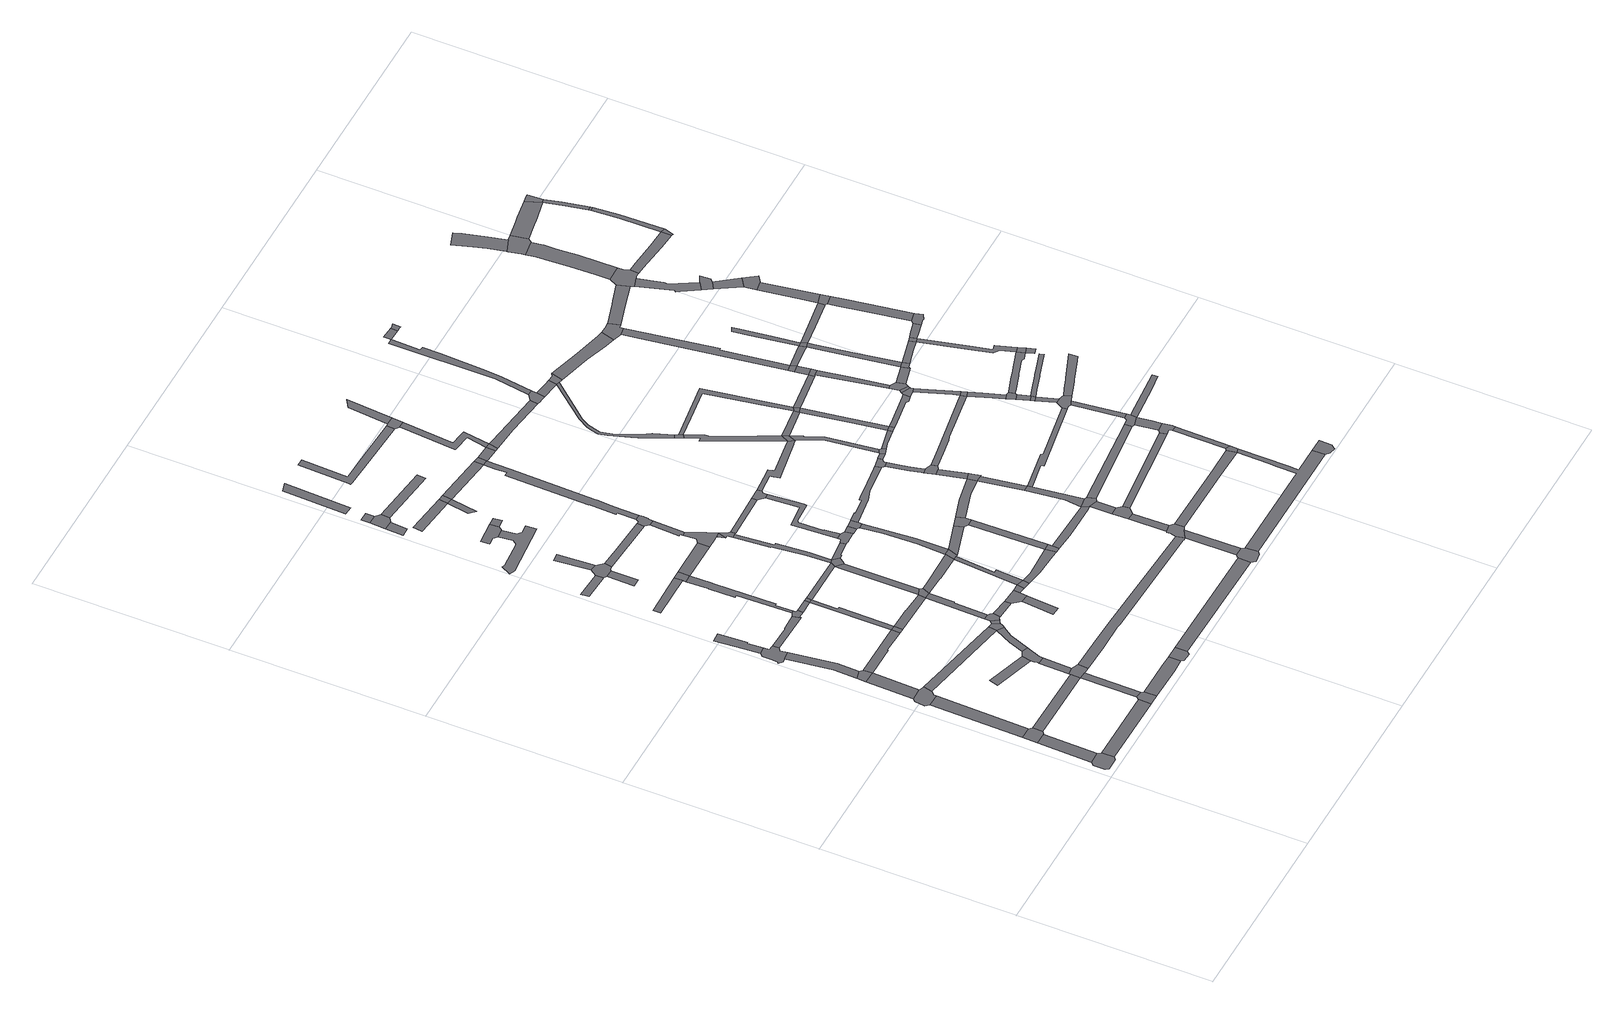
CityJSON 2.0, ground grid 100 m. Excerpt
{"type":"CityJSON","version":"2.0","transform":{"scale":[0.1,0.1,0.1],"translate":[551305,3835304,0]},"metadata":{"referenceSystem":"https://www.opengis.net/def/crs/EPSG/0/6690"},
"CityObjects":{
"road1":{"type":"Road","geometry":[{"type":"MultiSurface","lod":"1","boundaries":[[[0,1,2,3,4,5,6,7]]]}]},
"road2":{"type":"Road","attributes":{"RoadStructureAttribute.sectionType":"1"},"geometry":[{"type":"MultiSurface","lod":"1","boundaries":[[[8,1,0,9]]]}]},
"road3":{"type":"Road","geometry":[{"type":"MultiSurface","lod":"1","boundaries":[[[10,8,9,11,12,13]]]}]},
"road4":{"type":"Road","attributes":{"RoadStructureAttribute.sectionType":"1"},"geometry":[{"type":"MultiSurface","lod":"1","boundaries":[[[14,10,13,15]]]}]},
"road5":{"type":"Road","attributes":{"RoadStructureAttribute.sectionType":"1"},"geometry":[{"type":"MultiSurface","lod":"1","boundaries":[[[7,6,16,17]]]}]},
"road6":{"type":"Road","geometry":[{"type":"MultiSurface","lod":"1","boundaries":[[[18,19,20,21,22,14,15,23,24,25]]]}]},
"road7":{"type":"Road","attributes":{"RoadStructureAttribute.sectionType":"1"},"geometry":[{"type":"MultiSurface","lod":"1","boundaries":[[[26,20,19,27]]]}]},
"road8":{"type":"Road","attributes":{"RoadStructureAttribute.sectionType":"1"},"geometry":[{"type":"MultiSurface","lod":"1","boundaries":[[[12,11,28,29]]]}]},
"road9":{"type":"Road","geometry":[{"type":"MultiSurface","lod":"1","boundaries":[[[30,31,26,27,32]]]}]},
"road10":{"type":"Road","attributes":{"RoadStructureAttribute.sectionType":"1"},"geometry":[{"type":"MultiSurface","lod":"1","boundaries":[[[33,34,35,36,31,30]]]}]},
"road11":{"type":"Road","geometry":[{"type":"MultiSurface","lod":"1","boundaries":[[[37,38,39,17,16,40,41,42,43,44]]]}]},
"road12":{"type":"Road","geometry":[{"type":"MultiSurface","lod":"1","boundaries":[[[45,46,47,48,49,50,51,52,53,54,35,34,55,56,57,58,59]]]}]},
"road13":{"type":"Road","attributes":{"RoadStructureAttribute.sectionType":"1"},"geometry":[{"type":"MultiSurface","lod":"1","boundaries":[[[60,61,62,63,64,65,66,49,48]]]}]},
"road14":{"type":"Road","attributes":{"RoadStructureAttribute.sectionType":"1"},"geometry":[{"type":"MultiSurface","lod":"1","boundaries":[[[67,37,44,68]]]}]},
"road15":{"type":"Road","geometry":[{"type":"MultiSurface","lod":"1","boundaries":[[[69,70,71,72,73]]]}]},
"road16":{"type":"Road","attributes":{"RoadStructureAttribute.sectionType":"1"},"geometry":[{"type":"MultiSurface","lod":"1","boundaries":[[[74,75,76,32,27,77,78,79,80]]]}]},
"road17":{"type":"Road","attributes":{"RoadStructureAttribute.sectionType":"1"},"geometry":[{"type":"MultiSurface","lod":"1","boundaries":[[[25,24,81,82,83]]]}]},
"road18":{"type":"Road","geometry":[{"type":"MultiSurface","lod":"1","boundaries":[[[84,85,29,28,67,68,86,87,88]]]}]},
"road19":{"type":"Road","attributes":{"RoadStructureAttribute.sectionType":"1"},"geometry":[{"type":"MultiSurface","lod":"1","boundaries":[[[89,85,84,90,91]]]}]},
"road20":{"type":"Road","attributes":{"RoadStructureAttribute.sectionType":"1"},"geometry":[{"type":"MultiSurface","lod":"1","boundaries":[[[92,41,40,93,94,95]]]}]},
"road21":{"type":"Road","attributes":{"RoadStructureAttribute.sectionType":"1"},"geometry":[{"type":"MultiSurface","lod":"1","boundaries":[[[96,97,98,59,58,99,100]]]}]},
"road22":{"type":"Road","geometry":[{"type":"MultiSurface","lod":"1","boundaries":[[[101,102,103,73,72,104,105,106,89,91,107,108]]]}]},
"road23":{"type":"Road","geometry":[{"type":"MultiSurface","lod":"1","boundaries":[[[80,79,109,110]]]}]},
"road24":{"type":"Road","attributes":{"RoadStructureAttribute.sectionType":"1"},"geometry":[{"type":"MultiSurface","lod":"1","boundaries":[[[82,111,112,101,108,113,114]]]}]},
"road25":{"type":"Road","geometry":[{"type":"MultiSurface","lod":"1","boundaries":[[[115,116,117,96,100,118,119,120,121,122,123]]]}]},
"road26":{"type":"Road","geometry":[{"type":"MultiSurface","lod":"1","boundaries":[[[95,94,124,125,126,127]]]}]},
"road27":{"type":"Road","attributes":{"RoadStructureAttribute.sectionType":"1"},"geometry":[{"type":"MultiSurface","lod":"1","boundaries":[[[128,129,130,131]]]}]},
"road28":{"type":"Road","attributes":{"RoadStructureAttribute.sectionType":"1"},"geometry":[{"type":"MultiSurface","lod":"1","boundaries":[[[132,133,134,135]]]}]},
"road29":{"type":"Road","attributes":{"RoadStructureAttribute.sectionType":"1"},"geometry":[{"type":"MultiSurface","lod":"1","boundaries":[[[136,137,138,139,80,110]]]}]},
"road30":{"type":"Road","attributes":{"RoadStructureAttribute.sectionType":"1"},"geometry":[{"type":"MultiSurface","lod":"1","boundaries":[[[121,120,139,140]]]}]},
"road31":{"type":"Road","geometry":[{"type":"MultiSurface","lod":"1","boundaries":[[[83,82,114,141,142,143,144]]]}]},
"road32":{"type":"Road","attributes":{"RoadStructureAttribute.sectionType":"1"},"geometry":[{"type":"MultiSurface","lod":"1","boundaries":[[[145,146,147,148,149,150,151,152,153,154,115,123]]]}]},
"road33":{"type":"Road","attributes":{"RoadStructureAttribute.sectionType":"1"},"geometry":[{"type":"MultiSurface","lod":"1","boundaries":[[[155,156,144,143,157,158]]]}]},
"road34":{"type":"Road","attributes":{"RoadStructureAttribute.sectionType":"1"},"geometry":[{"type":"MultiSurface","lod":"1","boundaries":[[[159,160,161,110,109,162,163]]]}]},
"road35":{"type":"Road","geometry":[{"type":"MultiSurface","lod":"1","boundaries":[[[140,139,138,164]]]}]},
"road36":{"type":"Road","geometry":[{"type":"MultiSurface","lod":"1","boundaries":[[[165,166,167,168,169]]]}]},
"road37":{"type":"Road","geometry":[{"type":"MultiSurface","lod":"1","boundaries":[[[170,171,155,158,172,173,174,175,176]]]}]},
"road38":{"type":"Road","geometry":[{"type":"MultiSurface","lod":"1","boundaries":[[[177,178,135,134,179,165,169,180,181,182,183,184]]]}]},
"road39":{"type":"Road","geometry":[{"type":"MultiSurface","lod":"1","boundaries":[[[185,128,131,150,149]]]}]},
"road40":{"type":"Road","attributes":{"RoadStructureAttribute.sectionType":"1"},"geometry":[{"type":"MultiSurface","lod":"1","boundaries":[[[162,170,176,186,187,188]]]}]},
"road41":{"type":"Road","attributes":{"RoadStructureAttribute.sectionType":"1"},"geometry":[{"type":"MultiSurface","lod":"1","boundaries":[[[189,190,191,177,184]]]}]},
"road42":{"type":"Road","attributes":{"RoadStructureAttribute.sectionType":"1"},"geometry":[{"type":"MultiSurface","lod":"1","boundaries":[[[192,193,174,173,194,195,196]]]}]},
"road43":{"type":"Road","attributes":{"RoadStructureAttribute.sectionType":"1"},"geometry":[{"type":"MultiSurface","lod":"1","boundaries":[[[197,198,199,200,201,202,203,204,205,206,207,208]]]}]},
"road44":{"type":"Road","geometry":[{"type":"MultiSurface","lod":"1","boundaries":[[[209,210,163,162,188,211]]]}]},
"road45":{"type":"Road","attributes":{"RoadStructureAttribute.sectionType":"1"},"geometry":[{"type":"MultiSurface","lod":"1","boundaries":[[[164,138,212,213,214]]]}]},
"road46":{"type":"Road","geometry":[{"type":"MultiSurface","lod":"1","boundaries":[[[215,216,217,218]]]}]},
"road47":{"type":"Road","geometry":[{"type":"MultiSurface","lod":"1","boundaries":[[[196,195,215,218,219,220]]]}]},
"road48":{"type":"Road","attributes":{"RoadStructureAttribute.sectionType":"1"},"geometry":[{"type":"MultiSurface","lod":"1","boundaries":[[[221,222,223,224]]]}]},
"road49":{"type":"Road","attributes":{"RoadStructureAttribute.sectionType":"1"},"geometry":[{"type":"MultiSurface","lod":"1","boundaries":[[[225,185,149,226]]]}]},
"road50":{"type":"Road","attributes":{"RoadStructureAttribute.sectionType":"1"},"geometry":[{"type":"MultiSurface","lod":"1","boundaries":[[[213,227,228,229,163,210,230]]]}]},
"road51":{"type":"Road","geometry":[{"type":"MultiSurface","lod":"1","boundaries":[[[231,232,233,234,203,202,235]]]}]},
"road52":{"type":"Road","geometry":[{"type":"MultiSurface","lod":"1","boundaries":[[[236,221,224,237,238,239]]]}]},
"road53":{"type":"Road","attributes":{"RoadStructureAttribute.sectionType":"1"},"geometry":[{"type":"MultiSurface","lod":"1","boundaries":[[[240,236,239,241]]]}]},
"road54":{"type":"Road","attributes":{"RoadStructureAttribute.sectionType":"1"},"geometry":[{"type":"MultiSurface","lod":"1","boundaries":[[[220,219,242,243,244]]]}]},
"road55":{"type":"Road","attributes":{"RoadStructureAttribute.sectionType":"1"},"geometry":[{"type":"MultiSurface","lod":"1","boundaries":[[[245,246,247,248,88,87,249,250,251,252,253,254,255]]]}]},
"road56":{"type":"Road","attributes":{"RoadStructureAttribute.sectionType":"1"},"geometry":[{"type":"MultiSurface","lod":"1","boundaries":[[[256,257,258,183,182,259,260]]]}]},
"road57":{"type":"Road","geometry":[{"type":"MultiSurface","lod":"1","boundaries":[[[244,243,261,262]]]}]},
"road58":{"type":"Road","attributes":{"RoadStructureAttribute.sectionType":"1"},"geometry":[{"type":"MultiSurface","lod":"1","boundaries":[[[127,126,263,264]]]}]},
"road59":{"type":"Road","attributes":{"RoadStructureAttribute.sectionType":"1"},"geometry":[{"type":"MultiSurface","lod":"1","boundaries":[[[265,266,211,188,267,268,269,270,271,272,273]]]}]},
"road60":{"type":"Road","geometry":[{"type":"MultiSurface","lod":"1","boundaries":[[[274,214,213,230,275,276,277]]]}]},
"road61":{"type":"Road","attributes":{"function":"3","RoadStructureAttribute.sectionType":"1"},"geometry":[{"type":"MultiSurface","lod":"1","boundaries":[[[278,279,280,281,282]]]}]},
"road62":{"type":"Road","geometry":[{"type":"MultiSurface","lod":"1","boundaries":[[[283,284,231,235]]]}]},
"road63":{"type":"Road","attributes":{"RoadStructureAttribute.sectionType":"1"},"geometry":[{"type":"MultiSurface","lod":"1","boundaries":[[[285,286,287,288,289]]]}]},
"road64":{"type":"Road","attributes":{"RoadStructureAttribute.sectionType":"1"},"geometry":[{"type":"MultiSurface","lod":"1","boundaries":[[[290,291,292,293,294,295,296,297,214,274]]]}]},
"road65":{"type":"Road","attributes":{"RoadStructureAttribute.sectionType":"1"},"geometry":[{"type":"MultiSurface","lod":"1","boundaries":[[[272,244,262,298,299,300]]]}]},
"road66":{"type":"Road","attributes":{"RoadStructureAttribute.sectionType":"1"},"geometry":[{"type":"MultiSurface","lod":"1","boundaries":[[[301,302,274,277,303,304,305]]]}]},
"road67":{"type":"Road","geometry":[{"type":"MultiSurface","lod":"1","boundaries":[[[306,307,308,309,310,311,312,313,314,315,225,226,316,317,318]]]}]},
"road68":{"type":"Road","attributes":{"RoadStructureAttribute.sectionType":"1"},"geometry":[{"type":"MultiSurface","lod":"1","boundaries":[[[318,317,319,320]]]}]},
"road69":{"type":"Road","geometry":[{"type":"MultiSurface","lod":"1","boundaries":[[[281,321,322,323]]]}]},
"road70":{"type":"Road","attributes":{"RoadStructureAttribute.sectionType":"1"},"geometry":[{"type":"MultiSurface","lod":"1","boundaries":[[[324,325,326,311,310,327]]]}]},
"road71":{"type":"Road","geometry":[{"type":"MultiSurface","lod":"1","boundaries":[[[328,318,320,329,294,293,330,331]]]}]},
"road72":{"type":"Road","attributes":{"RoadStructureAttribute.sectionType":"1"},"geometry":[{"type":"MultiSurface","lod":"1","boundaries":[[[332,333,238,237]]]}]},
"road73":{"type":"Road","attributes":{"RoadStructureAttribute.sectionType":"1"},"geometry":[{"type":"MultiSurface","lod":"1","boundaries":[[[334,335,336,262,261,337,338,339,340,341,342]]]}]},
"road74":{"type":"Road","geometry":[{"type":"MultiSurface","lod":"1","boundaries":[[[282,281,323,343]]]}]},
"road75":{"type":"Road","geometry":[{"type":"MultiSurface","lod":"1","boundaries":[[[344,345,260,259,346,347,324,327,348,349,350,351,352]]]}]},
"road76":{"type":"Road","geometry":[{"type":"MultiSurface","lod":"1","boundaries":[[[353,354,273,272,300,355]]]}]},
"road77":{"type":"Road","geometry":[{"type":"MultiSurface","lod":"1","boundaries":[[[356,357,358,359,301,305,360,361,362,363,364]]]}]},
"road78":{"type":"Road","attributes":{"RoadStructureAttribute.sectionType":"1"},"geometry":[{"type":"MultiSurface","lod":"1","boundaries":[[[365,366,367,368,369,370,354,353]]]}]},
"road79":{"type":"Road","attributes":{"RoadStructureAttribute.sectionType":"1"},"geometry":[{"type":"MultiSurface","lod":"1","boundaries":[[[371,364,363,372,373]]]}]},
"road80":{"type":"Road","attributes":{"RoadStructureAttribute.sectionType":"1"},"geometry":[{"type":"MultiSurface","lod":"1","boundaries":[[[374,375,353,355,376,377]]]}]},
"road81":{"type":"Road","attributes":{"RoadStructureAttribute.sectionType":"1"},"geometry":[{"type":"MultiSurface","lod":"1","boundaries":[[[378,379,331,330,380,381]]]}]},
"road82":{"type":"Road","geometry":[{"type":"MultiSurface","lod":"1","boundaries":[[[382,342,341,383,384]]]}]},
"road83":{"type":"Road","geometry":[{"type":"MultiSurface","lod":"1","boundaries":[[[385,371,373,367,366,386]]]}]},
"road84":{"type":"Road","attributes":{"function":"3","RoadStructureAttribute.sectionType":"1"},"geometry":[{"type":"MultiSurface","lod":"1","boundaries":[[[343,323,387,388,389]]]}]},
"road85":{"type":"Road","attributes":{"RoadStructureAttribute.sectionType":"1"},"geometry":[{"type":"MultiSurface","lod":"1","boundaries":[[[388,390,391,392,393,394,395,396,397,398,344,352,399,400,401,402,403,404]]]}]},
"road86":{"type":"Road","attributes":{"RoadStructureAttribute.sectionType":"1"},"geometry":[{"type":"MultiSurface","lod":"1","boundaries":[[[405,406,407,408,409,410,411,412,413,414,358,357]]]}]},
"road87":{"type":"Road","attributes":{"RoadStructureAttribute.sectionType":"1"},"geometry":[{"type":"MultiSurface","lod":"1","boundaries":[[[415,416,342,382]]]}]},
"road88":{"type":"Road","geometry":[{"type":"MultiSurface","lod":"1","boundaries":[[[417,418,419,420,264,263,421,422,423,424,425,426,427]]]}]},
"road89":{"type":"Road","geometry":[{"type":"MultiSurface","lod":"1","boundaries":[[[428,374,377,416,415,429]]]}]},
"road90":{"type":"Road","geometry":[{"type":"MultiSurface","lod":"1","boundaries":[[[430,431,378,381,412,411,432,433,434,435,436]]]}]},
"road91":{"type":"Road","attributes":{"RoadStructureAttribute.sectionType":"1"},"geometry":[{"type":"MultiSurface","lod":"1","boundaries":[[[437,438,439,440,441,442,443,444,445,446]]]}]},
"road92":{"type":"Road","attributes":{"RoadStructureAttribute.sectionType":"1"},"geometry":[{"type":"MultiSurface","lod":"1","boundaries":[[[447,448,254,449,418,417]]]}]},
"road93":{"type":"Road","attributes":{"RoadStructureAttribute.sectionType":"1"},"geometry":[{"type":"MultiSurface","lod":"1","boundaries":[[[450,451,452,384,383,453,454,455,456,457,458]]]}]},
"road94":{"type":"Road","geometry":[{"type":"MultiSurface","lod":"1","boundaries":[[[389,388,404,459]]]}]},
"road95":{"type":"Road","geometry":[{"type":"MultiSurface","lod":"1","boundaries":[[[460,461,462,463,255,254,448,464,465]]]}]},
"road96":{"type":"Road","attributes":{"function":"3","RoadStructureAttribute.sectionType":"1"},"geometry":[{"type":"MultiSurface","lod":"1","boundaries":[[[459,404,466,467,468]]]}]},
"road97":{"type":"Road","attributes":{"RoadStructureAttribute.sectionType":"1"},"geometry":[{"type":"MultiSurface","lod":"1","boundaries":[[[469,470,471,472,473,474,475,476,477,385,386,478,479,480,481,482]]]}]},
"road98":{"type":"Road","attributes":{"RoadStructureAttribute.sectionType":"1"},"geometry":[{"type":"MultiSurface","lod":"1","boundaries":[[[483,484,461,460]]]}]},
"road99":{"type":"Road","geometry":[{"type":"MultiSurface","lod":"1","boundaries":[[[468,467,485,486]]]}]},
"road100":{"type":"Road","attributes":{"RoadStructureAttribute.sectionType":"1"},"geometry":[{"type":"MultiSurface","lod":"1","boundaries":[[[487,488,428,429,489,490,491,492]]]}]},
"road101":{"type":"Road","geometry":[{"type":"MultiSurface","lod":"1","boundaries":[[[493,494,484,483,495,496]]]}]},
"road102":{"type":"Road","attributes":{"RoadStructureAttribute.sectionType":"1"},"geometry":[{"type":"MultiSurface","lod":"1","boundaries":[[[497,498,499,500,501,468,486,502,503,504,505]]]}]},
"road103":{"type":"Road","attributes":{"RoadStructureAttribute.sectionType":"1"},"geometry":[{"type":"MultiSurface","lod":"1","boundaries":[[[457,494,493,506]]]}]},
"road104":{"type":"Road","geometry":[{"type":"MultiSurface","lod":"1","boundaries":[[[507,458,457,506,508,509]]]}]},
"road105":{"type":"Road","geometry":[{"type":"MultiSurface","lod":"1","boundaries":[[[443,442,510,497,505,511,512]]]}]},
"road106":{"type":"Road","attributes":{"RoadStructureAttribute.sectionType":"1"},"geometry":[{"type":"MultiSurface","lod":"1","boundaries":[[[513,514,515,516,517,430,436,518,519,520,521,522,523,524,525]]]}]},
"road107":{"type":"Road","attributes":{"RoadStructureAttribute.sectionType":"1"},"geometry":[{"type":"MultiSurface","lod":"1","boundaries":[[[526,527,458,507,528,529]]]}]},
"road108":{"type":"Road","geometry":[{"type":"MultiSurface","lod":"1","boundaries":[[[492,526,529,530,531]]]}]},
"road109":{"type":"Road","attributes":{"RoadStructureAttribute.sectionType":"1"},"geometry":[{"type":"MultiSurface","lod":"1","boundaries":[[[532,533,512,511]]]}]},
"road110":{"type":"Road","geometry":[{"type":"MultiSurface","lod":"1","boundaries":[[[534,535,536,487,492,531]]]}]},
"road111":{"type":"Road","attributes":{"RoadStructureAttribute.sectionType":"1"},"geometry":[{"type":"MultiSurface","lod":"1","boundaries":[[[537,538,487,536]]]}]},
"road112":{"type":"Road","attributes":{"function":"3","RoadStructureAttribute.sectionType":"1"},"geometry":[{"type":"MultiSurface","lod":"1","boundaries":[[[539,540,541,486,485,542,543,544]]]}]},
"road113":{"type":"Road","attributes":{"RoadStructureAttribute.sectionType":"1"},"geometry":[{"type":"MultiSurface","lod":"1","boundaries":[[[545,546,547,548,549,550,551,552,553]]]}]},
"road114":{"type":"Road","geometry":[{"type":"MultiSurface","lod":"1","boundaries":[[[553,552,538,537,554,555]]]}]},
"road115":{"type":"Road","geometry":[{"type":"MultiSurface","lod":"1","boundaries":[[[556,557,558,469,482,559,549,548,560,561,562,563,564,565]]]}]},
"road116":{"type":"Road","geometry":[{"type":"MultiSurface","lod":"1","boundaries":[[[566,567,568,569,570]]]}]},
"road117":{"type":"Road","attributes":{"RoadStructureAttribute.sectionType":"1"},"geometry":[{"type":"MultiSurface","lod":"1","boundaries":[[[571,556,565,572]]]}]},
"road118":{"type":"Road","attributes":{"RoadStructureAttribute.sectionType":"1"},"geometry":[{"type":"MultiSurface","lod":"1","boundaries":[[[573,574,575,576,569,568,577,578,525,579]]]}]},
"road119":{"type":"Road","attributes":{"RoadStructureAttribute.sectionType":"1"},"geometry":[{"type":"MultiSurface","lod":"1","boundaries":[[[580,465,464,581,582,583]]]}]},
"road120":{"type":"Road","geometry":[{"type":"MultiSurface","lod":"1","boundaries":[[[584,585,586,587,588,589,571,572,590,591]]]}]},
"road121":{"type":"Road","attributes":{"RoadStructureAttribute.sectionType":"1"},"geometry":[{"type":"MultiSurface","lod":"1","boundaries":[[[592,593,594,595,582,596,597,598,427,426,599,600]]]}]},
"road122":{"type":"Road","attributes":{"RoadStructureAttribute.sectionType":"1"},"geometry":[{"type":"MultiSurface","lod":"1","boundaries":[[[601,602,603,604,605,524,606,607,587,586]]]}]},
"road123":{"type":"Road","geometry":[{"type":"MultiSurface","lod":"1","boundaries":[[[579,525,524,605]]]}]},
"road124":{"type":"Road","attributes":{"RoadStructureAttribute.sectionType":"1"},"geometry":[{"type":"MultiSurface","lod":"1","boundaries":[[[608,609,610,611,612,613,614,615,567,566,616,617,618,619,620,621,622,623]]]}]},
"road125":{"type":"Road","attributes":{"RoadStructureAttribute.sectionType":"1"},"geometry":[{"type":"MultiSurface","lod":"1","boundaries":[[[624,496,495,625]]]}]},
"road126":{"type":"Road","attributes":{"RoadStructureAttribute.sectionType":"1"},"geometry":[{"type":"MultiSurface","lod":"1","boundaries":[[[626,591,590,627,628]]]}]},
"road127":{"type":"Road","attributes":{"RoadStructureAttribute.sectionType":"1"},"geometry":[{"type":"MultiSurface","lod":"1","boundaries":[[[629,509,508,630]]]}]},
"road128":{"type":"Road","attributes":{"RoadStructureAttribute.sectionType":"1"},"geometry":[{"type":"MultiSurface","lod":"1","boundaries":[[[631,632,633,634,570,569,635,636,637,638,639,640]]]}]},
"road129":{"type":"Road","geometry":[{"type":"MultiSurface","lod":"1","boundaries":[[[641,544,543,642,643,644,645,646]]]}]},
"road130":{"type":"Road","attributes":{"RoadStructureAttribute.sectionType":"1"},"geometry":[{"type":"MultiSurface","lod":"1","boundaries":[[[639,579,605,647]]]}]},
"road131":{"type":"Road","attributes":{"RoadStructureAttribute.sectionType":"1"},"geometry":[{"type":"MultiSurface","lod":"1","boundaries":[[[648,649,650,529,528,651,652,653]]]}]},
"road132":{"type":"Road","geometry":[{"type":"MultiSurface","lod":"1","boundaries":[[[654,626,628,655]]]}]},
"road133":{"type":"Road","attributes":{"RoadStructureAttribute.sectionType":"1"},"geometry":[{"type":"MultiSurface","lod":"1","boundaries":[[[656,657,645,644,658,659,608,660]]]}]},
"road134":{"type":"Road","attributes":{"RoadStructureAttribute.sectionType":"1"},"geometry":[{"type":"MultiSurface","lod":"1","boundaries":[[[661,662,647,663,626,654]]]}]},
"road135":{"type":"Road","attributes":{"RoadStructureAttribute.sectionType":"1"},"geometry":[{"type":"MultiSurface","lod":"1","boundaries":[[[664,665,555,554,666,667,668,669]]]}]},
"road136":{"type":"Road","geometry":[{"type":"MultiSurface","lod":"1","boundaries":[[[640,639,647,662]]]}]},
"road137":{"type":"Road","geometry":[{"type":"MultiSurface","lod":"1","boundaries":[[[670,671,660,608,623,672]]]}]},
"road138":{"type":"Road","attributes":{"RoadStructureAttribute.sectionType":"1"},"geometry":[{"type":"MultiSurface","lod":"1","boundaries":[[[673,674,675,641,646,676,677,678,679,680,681,682]]]}]},
"road139":{"type":"Road","geometry":[{"type":"MultiSurface","lod":"1","boundaries":[[[683,583,582,595,684]]]}]},
"road140":{"type":"Road","attributes":{"RoadStructureAttribute.sectionType":"1"},"geometry":[{"type":"MultiSurface","lod":"1","boundaries":[[[685,686,687,654,655,688,689,690,691]]]}]},
"road141":{"type":"Road","attributes":{"RoadStructureAttribute.sectionType":"1"},"geometry":[{"type":"MultiSurface","lod":"1","boundaries":[[[692,683,684,693]]]}]},
"road142":{"type":"Road","attributes":{"RoadStructureAttribute.sectionType":"1"},"geometry":[{"type":"MultiSurface","lod":"1","boundaries":[[[694,695,640,662,696,697]]]}]},
"road143":{"type":"Road","geometry":[{"type":"MultiSurface","lod":"1","boundaries":[[[600,599,698,699,700,701,702]]]}]},
"road144":{"type":"Road","geometry":[{"type":"MultiSurface","lod":"1","boundaries":[[[703,704,705,706,624,625,707,692,693]]]}]},
"road145":{"type":"Road","attributes":{"RoadStructureAttribute.sectionType":"1"},"geometry":[{"type":"MultiSurface","lod":"1","boundaries":[[[708,709,710,711,705,704]]]}]},
"road146":{"type":"Road","geometry":[{"type":"MultiSurface","lod":"1","boundaries":[[[712,713,714,629,630,710,709,715]]]}]},
"road147":{"type":"Road","attributes":{"RoadStructureAttribute.sectionType":"1"},"geometry":[{"type":"MultiSurface","lod":"1","boundaries":[[[716,717,670,672,718,719,720,721]]]}]},
"road148":{"type":"Road","geometry":[{"type":"MultiSurface","lod":"1","boundaries":[[[722,685,691,723,724,725]]]}]},
"road149":{"type":"Road","attributes":{"RoadStructureAttribute.sectionType":"1"},"geometry":[{"type":"MultiSurface","lod":"1","boundaries":[[[726,682,727,728]]]}]},
"road150":{"type":"Road","attributes":{"RoadStructureAttribute.sectionType":"1"},"geometry":[{"type":"MultiSurface","lod":"1","boundaries":[[[729,722,725,730]]]}]},
"road151":{"type":"Road","attributes":{"RoadStructureAttribute.sectionType":"1"},"geometry":[{"type":"MultiSurface","lod":"1","boundaries":[[[731,724,723,732,664,733]]]}]},
"road152":{"type":"Road","attributes":{"RoadStructureAttribute.sectionType":"1"},"geometry":[{"type":"MultiSurface","lod":"1","boundaries":[[[734,735,713,712]]]}]},
"road153":{"type":"Road","geometry":[{"type":"MultiSurface","lod":"1","boundaries":[[[736,737,738,729,730,739,740,741]]]}]},
"road154":{"type":"Road","geometry":[{"type":"MultiSurface","lod":"1","boundaries":[[[733,664,669,742]]]}]},
"road155":{"type":"Road","attributes":{"RoadStructureAttribute.sectionType":"1"},"geometry":[{"type":"MultiSurface","lod":"1","boundaries":[[[743,742,669,744,745,746,747]]]}]},
"road156":{"type":"Road","attributes":{"RoadStructureAttribute.sectionType":"1"},"geometry":[{"type":"MultiSurface","lod":"1","boundaries":[[[748,749,750,751,737,736]]]}]},
"road157":{"type":"Road","geometry":[{"type":"MultiSurface","lod":"1","boundaries":[[[747,746,752,753,754,755]]]}]},
"road158":{"type":"Road","attributes":{"RoadStructureAttribute.sectionType":"1"},"geometry":[{"type":"MultiSurface","lod":"1","boundaries":[[[753,752,756,757]]]}]},
"road159":{"type":"Road","geometry":[{"type":"MultiSurface","lod":"1","boundaries":[[[757,756,758,759]]]}]},
"road160":{"type":"Road","geometry":[{"type":"MultiSurface","lod":"1","boundaries":[[[760,761,728,727,762,763]]]}]},
"road161":{"type":"Road","attributes":{"RoadStructureAttribute.sectionType":"1"},"geometry":[{"type":"MultiSurface","lod":"1","boundaries":[[[759,758,764,765]]]}]},
"road162":{"type":"Road","geometry":[{"type":"MultiSurface","lod":"1","boundaries":[[[765,764,648,653,766,735,734,767,768]]]}]},
"road163":{"type":"Road","geometry":[{"type":"MultiSurface","lod":"1","boundaries":[[[769,694,697,750,749]]]}]},
"road164":{"type":"Road","attributes":{"RoadStructureAttribute.sectionType":"1"},"geometry":[{"type":"MultiSurface","lod":"1","boundaries":[[[770,771,772,694,769]]]}]},
"road165":{"type":"Road","geometry":[{"type":"MultiSurface","lod":"1","boundaries":[[[773,774,772,771]]]}]},
"road166":{"type":"Road","attributes":{"RoadStructureAttribute.sectionType":"1"},"geometry":[{"type":"MultiSurface","lod":"1","boundaries":[[[775,776,741,740,777]]]}]},
"road167":{"type":"Road","attributes":{"RoadStructureAttribute.sectionType":"1"},"geometry":[{"type":"MultiSurface","lod":"1","boundaries":[[[778,779,780,781,782,783,784,774,773]]]}]},
"road168":{"type":"Road","attributes":{"RoadStructureAttribute.sectionType":"1"},"geometry":[{"type":"MultiSurface","lod":"1","boundaries":[[[785,786,787,715,709,788,789,790]]]}]},
"road169":{"type":"Road","attributes":{"RoadStructureAttribute.sectionType":"1"},"geometry":[{"type":"MultiSurface","lod":"1","boundaries":[[[791,792,793,773,771,794,795,796]]]}]},
"road170":{"type":"Road","geometry":[{"type":"MultiSurface","lod":"1","boundaries":[[[797,775,777,798,799]]]}]},
"road171":{"type":"Road","geometry":[{"type":"MultiSurface","lod":"1","boundaries":[[[800,801,721,720,783,782,802,803]]]}]},
"road172":{"type":"Road","attributes":{"RoadStructureAttribute.sectionType":"1"},"geometry":[{"type":"MultiSurface","lod":"1","boundaries":[[[804,805,806,807,808,757,759,809,810,811,812,813]]]}]},
"road173":{"type":"Road","attributes":{"RoadStructureAttribute.sectionType":"1"},"geometry":[{"type":"MultiSurface","lod":"1","boundaries":[[[814,815,816,796,817,818,775,797]]]}]},
"road174":{"type":"Road","attributes":{"RoadStructureAttribute.sectionType":"1"},"geometry":[{"type":"MultiSurface","lod":"1","boundaries":[[[819,820,821,822,823,755,754,824,825,826,827,828,829,830,831,832]]]}]},
"road175":{"type":"Road","attributes":{"RoadStructureAttribute.sectionType":"1"},"geometry":[{"type":"MultiSurface","lod":"1","boundaries":[[[833,834,835,836,768,767,837,838,839,840,841]]]}]},
"road176":{"type":"Road","geometry":[{"type":"MultiSurface","lod":"1","boundaries":[[[842,791,796,816]]]}]},
"road177":{"type":"Road","attributes":{"RoadStructureAttribute.sectionType":"1"},"geometry":[{"type":"MultiSurface","lod":"1","boundaries":[[[843,844,845,846,847,848,791,842]]]}]},
"road178":{"type":"Road","attributes":{"RoadStructureAttribute.sectionType":"1"},"geometry":[{"type":"MultiSurface","lod":"1","boundaries":[[[849,850,797,799,851,852,853,854]]]}]},
"road179":{"type":"Road","geometry":[{"type":"MultiSurface","lod":"1","boundaries":[[[855,849,854,856]]]}]},
"road180":{"type":"Road","attributes":{"RoadStructureAttribute.sectionType":"1"},"geometry":[{"type":"MultiSurface","lod":"1","boundaries":[[[857,858,859,860,856,854,861,862,863,864,819,865]]]}]},
"road181":{"type":"Road","geometry":[{"type":"MultiSurface","lod":"1","boundaries":[[[865,819,832,866]]]}]},
"road182":{"type":"Road","attributes":{"RoadStructureAttribute.sectionType":"1"},"geometry":[{"type":"MultiSurface","lod":"1","boundaries":[[[866,832,867,868]]]}]},
"road183":{"type":"Road","attributes":{"RoadStructureAttribute.sectionType":"1"},"geometry":[{"type":"MultiSurface","lod":"1","boundaries":[[[869,870,871,872,800,803,873,874]]]}]},
"road184":{"type":"Road","attributes":{"RoadStructureAttribute.sectionType":"1"},"geometry":[{"type":"MultiSurface","lod":"1","boundaries":[[[875,876,842,816,877,878,879]]]}]},
"road185":{"type":"Road","attributes":{"RoadStructureAttribute.sectionType":"1"},"geometry":[{"type":"MultiSurface","lod":"1","boundaries":[[[880,881,855,856,882,883]]]}]},
"road186":{"type":"Road","geometry":[{"type":"MultiSurface","lod":"1","boundaries":[[[884,885,880,883,886,887,888]]]}]},
"road187":{"type":"Road","attributes":{"RoadStructureAttribute.sectionType":"1"},"geometry":[{"type":"MultiSurface","lod":"1","boundaries":[[[889,890,891,892,893,894,885,884]]]}]},
"road188":{"type":"Road","attributes":{"RoadStructureAttribute.sectionType":"1"},"geometry":[{"type":"MultiSurface","lod":"1","boundaries":[[[895,896,897,898,899,900,901,902,903,904]]]}]},
"road189":{"type":"Road","geometry":[{"type":"MultiSurface","lod":"1","boundaries":[[[905,906,907,908,909,869,874,899,898,910,911,912]]]}]},
"road190":{"type":"Road","geometry":[{"type":"MultiSurface","lod":"1","boundaries":[[[913,875,879,914,892,891]]]}]},
"road191":{"type":"Road","geometry":[{"type":"MultiSurface","lod":"1","boundaries":[[[915,904,903,916,917,918]]]}]},
"road192":{"type":"Road","attributes":{"RoadStructureAttribute.sectionType":"1"},"geometry":[{"type":"MultiSurface","lod":"1","boundaries":[[[919,920,921,875,913]]]}]},
"road193":{"type":"Road","attributes":{"RoadStructureAttribute.sectionType":"1"},"geometry":[{"type":"MultiSurface","lod":"1","boundaries":[[[917,916,922,923]]]}]},
"road194":{"type":"Road","geometry":[{"type":"MultiSurface","lod":"1","boundaries":[[[923,922,920,919,924]]]}]},
"road195":{"type":"Road","attributes":{"RoadStructureAttribute.sectionType":"1"},"geometry":[{"type":"MultiSurface","lod":"1","boundaries":[[[925,926,927,928,929,930,931,932,933,934,935,909,908]]]}]},
"road196":{"type":"Road","attributes":{"RoadStructureAttribute.sectionType":"1"},"geometry":[{"type":"MultiSurface","lod":"1","boundaries":[[[936,937,938,939,940,941,942,943]]]}]},
"road197":{"type":"Road","geometry":[{"type":"MultiSurface","lod":"1","boundaries":[[[944,943,942,945,946,931,930,947]]]}]},
"road198":{"type":"Road","attributes":{"RoadStructureAttribute.sectionType":"1"},"geometry":[{"type":"MultiSurface","lod":"1","boundaries":[[[948,949,912,911,950,951,952,953]]]}]},
"road199":{"type":"Road","attributes":{"RoadStructureAttribute.sectionType":"1"},"geometry":[{"type":"MultiSurface","lod":"1","boundaries":[[[954,955,956,944,947,957,958,959]]]}]},
"road200":{"type":"Road","geometry":[{"type":"MultiSurface","lod":"1","boundaries":[[[953,952,960,961]]]}]},
"road201":{"type":"Road","attributes":{"RoadStructureAttribute.sectionType":"1"},"geometry":[{"type":"MultiSurface","lod":"1","boundaries":[[[962,963,964,965,966,953,961]]]}]},
"road202":{"type":"Road","geometry":[{"type":"MultiSurface","lod":"1","boundaries":[[[967,968,964,963]]]}]},
"road203":{"type":"Road","attributes":{"RoadStructureAttribute.sectionType":"1"},"geometry":[{"type":"MultiSurface","lod":"1","boundaries":[[[969,970,959,971,968,967]]]}]},
"road204":{"type":"Road","geometry":[{"type":"MultiSurface","lod":"1","boundaries":[[[972,973,954,959,970]]]}]}
},
"vertices":[
[116,124,0],[53,122,0],[38,109,0],[38,46,0],[50,33,0],[115,33,0],[129,45,0],[128,109,0],
[59,401,0],[123,400,0],
[61,478,0],[137,413,0],[139,463,0],[125,477,0],
[71,951,0],[135,950,0],
[515,42,0],[515,107,0],
[146,1033,0],[138,1039,0],[74,1038,0],[59,1026,0],[53,971,0],[136,966,0],[154,985,0],[163,1029,0],
[79,1282,0],[143,1280,0],
[528,409,0],[529,459,0],
[128,1340,0],[81,1327,0],[140,1326,0],
[130,1452,0],[97,1689,0],[51,1683,0],[84,1449,0],
[528,122,0],[526,119,0],[522,114,0],[572,42,0],[573,105,0],[565,114,0],[564,115,0],[563,116,0],
[92,1770,0],[78,1771,0],[76,1793,0],[75,1800,0],[36,1798,0],[21,1782,0],[21,1737,0],[22,1703,0],[14,1696,0],[32,1680,0],[91,1726,0],[96,1730,0],[100,1733,0],[105,1737,0],[106,1770,0],
[69,1881,0],[77,1882,0],[77,1883,0],[65,2030,0],[18,2026,0],[30,1879,0],[37,1798,0],
[528,407,0],[564,405,0],
[333,776,0],[326,752,0],[319,729,0],[528,662,0],[539,710,0],
[433,1324,0],[428,1324,0],[309,1325,0],[307,1279,0],[308,1284,0],[434,1280,0],[436,1324,0],
[637,889,0],[642,889,0],[646,932,0],
[568,471,0],[529,465,0],[566,405,0],[600,404,0],[602,455,0],
[532,620,0],[567,471,0],[570,619,0],
[755,105,0],[756,40,0],[826,42,0],[826,104,0],
[319,1772,0],[231,1769,0],[229,1765,0],[297,1732,0],[327,1731,0],
[568,723,0],[563,720,0],[559,718,0],[531,644,0],[532,642,0],[535,628,0],[571,639,0],[598,711,0],
[459,1279,0],[461,1323,0],
[640,885,0],[597,802,0],[638,816,0],[674,866,0],
[339,1782,0],[325,1775,0],[323,1774,0],[327,1734,0],[327,1740,0],[363,1739,0],[363,1766,0],[351,1769,0],[351,1782,0],
[837,30,0],[882,27,0],[895,41,0],[896,104,0],
[310,2368,0],[78,2364,0],[78,2324,0],[311,2326,0],
[28,2708,0],[33,2667,0],[170,2660,0],[169,2700,0],
[463,1603,0],[453,1605,0],[454,1739,0],[436,1739,0],
[437,1766,0],
[680,874,0],[684,880,0],[688,894,0],[671,927,0],
[350,1874,0],[358,1874,0],[354,2194,0],[354,2198,0],[353,2309,0],[311,2308,0],[314,2198,0],[314,2194,0],[318,2061,0],[331,2062,0],
[685,943,0],[677,934,0],[700,901,0],[708,906,0],
[579,1318,0],[579,1320,0],[462,1323,0],[693,1273,0],[696,1312,0],
[454,1765,0],
[185,2648,0],[184,2511,0],[205,2511,0],[226,2512,0],[226,2649,0],
[686,970,0],[685,955,0],[720,913,0],[728,913,0],[734,951,0],[724,961,0],[715,969,0],
[191,2734,0],[182,2719,0],[175,2659,0],[233,2657,0],[244,2657,0],[251,2657,0],[257,2695,0],[228,2729,0],
[352,2368,0],
[719,1143,0],[724,1145,0],[725,1271,0],
[214,2919,0],[194,2918,0],[175,2916,0],
[747,949,0],[737,950,0],[747,911,0],[828,905,0],[829,937,0],
[35,3046,0],[325,3074,0],[320,3128,0],[277,3124,0],[255,3142,0],[248,3216,0],[203,3212,0],[210,3138,0],[194,3116,0],[46,3102,0],[33,3109,0],[8,3059,0],
[733,1322,0],[730,1326,0],[741,1312,0],
[458,1739,0],[696,1737,0],[711,1764,0],
[862,864,0],[849,700,0],[894,697,0],[906,860,0],
[909,898,0],[911,933,0],
[27,3698,0],[23,3607,0],[69,3609,0],[73,3696,0],
[563,2371,0],[563,2310,0],
[696,1731,0],[696,1719,0],[696,1315,0],[729,1706,0],
[259,3281,0],[140,3271,0],[143,3226,0],[183,3229,0],[264,3236,0],
[30,3779,0],[97,3712,0],[102,3757,0],[76,3778,0],
[31,3825,0],[77,3823,0],
[912,898,0],[943,893,0],[949,931,0],
[1546,414,0],[1543,414,0],[912,448,0],[752,451,0],[752,399,0],[897,398,0],[917,395,0],[1541,373,0],[1547,372,0],[1560,372,0],[1549,414,0],
[332,2689,0],[332,2692,0],[326,2692,0],[554,2639,0],[557,2676,0],
[982,887,0],[987,921,0],
[1546,33,0],[1546,97,0],
[799,1311,0],[743,1312,0],[729,1271,0],[743,1272,0],[835,1270,0],[835,1267,0],[966,1265,0],[976,1265,0],[987,1313,0],
[729,1769,0],[740,1719,0],[752,1734,0],[756,1740,0],
[88,3588,0],[82,3540,0],[294,3514,0],[298,3513,0],[304,3561,0],
[306,3240,0],[302,3284,0],
[93,4244,0],[46,4230,0],[34,3905,0],[34,3904,0],[80,3902,0],
[728,1884,0],[715,2048,0],[704,2048,0],[685,2241,0],[665,2240,0],[681,2055,0],[685,2055,0],[704,1888,0],
[995,1061,0],[980,1061,0],[996,1264,0],
[847,1782,0],[738,1770,0],[774,1741,0],[775,1746,0],[850,1755,0],
[640,2365,0],[623,2401,0],[617,2414,0],[605,2441,0],[599,2454,0],[577,2452,0],[578,2441,0],[582,2396,0],[582,2388,0],[583,2384,0],[599,2310,0],[637,2310,0],[663,2314,0],
[638,2305,0],[648,2268,0],
[282,3401,0],[310,3371,0],[329,3509,0],
[575,2617,0],[568,2467,0],[576,2467,0],[604,2616,0],
[680,2275,0],[663,2268,0],[695,2241,0],[694,2265,0],
[402,3676,0],[407,3721,0],
[1212,918,0],[1083,913,0],[1042,911,0],[1065,874,0],[1083,873,0],[1170,868,0],[1212,865,0],[1222,864,0],[1214,918,0],
[335,3557,0],
[578,2691,0],[570,2675,0],[556,2637,0],[565,2627,0],[605,2637,0],[605,2640,0],[609,2643,0],[609,2670,0],[609,2690,0],
[1023,1317,0],[987,1316,0],[1005,1264,0],
[903,1803,0],[899,1806,0],[867,1804,0],[868,1791,0],[866,1755,0],[867,1753,0],[869,1753,0],[928,1756,0],[919,1795,0],
[1023,1483,0],[1003,1745,0],[975,1743,0],[975,1742,0],[988,1631,0],[994,1459,0],
[959,1798,0],[928,1753,0],[962,1754,0],
[1171,1362,0],[1025,1318,0],[1182,1317,0],[1184,1317,0],
[932,2273,0],[734,2266,0],[734,2242,0],[933,2245,0],
[1249,919,0],[1247,862,0],[1250,899,0],
[999,1802,0],[1002,1765,0],
[598,3476,0],[598,3475,0],[600,3524,0],
[597,3410,0],[598,3356,0],[577,3356,0],[570,2929,0],[573,2929,0],[572,2909,0],[569,2788,0],[575,2788,0],[580,2788,0],[610,2788,0],[611,2835,0],[615,2909,0],[615,2918,0],[624,3356,0],[626,3473,0],
[892,1885,0],[887,1886,0],[882,2012,0],[895,2021,0],[999,2026,0],[1002,2043,0],[987,2219,0],[961,2217,0],[975,2049,0],[854,2036,0],
[1241,1304,0],[1206,1303,0],
[1608,111,0],[1561,111,0],[1553,104,0],[1551,102,0],[1551,28,0],[1555,23,0],[1562,16,0],[1562,12,0],[1609,19,0],[1625,32,0],[1620,96,0],
[1227,1379,0],[1240,1336,0],
[994,2276,0],[983,2275,0],[986,2236,0],[986,2238,0],[986,2240,0],[989,2244,0],[996,2253,0],
[228,4240,0],[219,3978,0],[218,3967,0],[230,3967,0],[391,3957,0],[633,3944,0],[635,3987,0],[393,3997,0],[257,4003,0],[265,4239,0],
[1605,391,0],[1605,399,0],[1561,357,0],
[1533,889,0],[1367,895,0],[1341,895,0],[1341,855,0],[1352,855,0],[1369,855,0],[1535,854,0],[1555,854,0],[1535,889,0],
[631,3520,0],
[1602,473,0],[1562,468,0],[1557,464,0],[1557,445,0],[1622,407,0],[1621,455,0],
[632,3472,0],[702,3465,0],[706,3513,0],
[1366,1856,0],[1349,1853,0],[1253,1842,0],[1152,1829,0],[1139,1827,0],[1139,1824,0],[1140,1814,0],[1049,1805,0],[1049,1808,0],[1004,1766,0],[1154,1789,0],[1207,1807,0],[1256,1813,0],[1371,1825,0],
[1598,658,0],[1559,658,0],
[722,3463,0],[731,3510,0],
[1475,1440,0],[1332,1411,0],[1393,1382,0],[1394,1382,0],[1465,1390,0],[1482,1392,0],
[1598,742,0],[1557,742,0],[1627,687,0],[1621,720,0],
[654,3929,0],[632,3638,0],[632,3634,0],[636,3633,0],[727,3620,0],[752,3650,0],[720,3655,0],[667,3662,0],[687,3928,0],
[1599,841,0],
[1590,898,0],[1615,852,0],[1602,892,0],
[651,3931,0],[691,3984,0],[649,3987,0],
[1324,2284,0],[1141,2257,0],[1138,2267,0],[1131,2287,0],[1115,2286,0],[1099,2262,0],[1102,2244,0],[1109,2214,0],[1137,2219,0],[1333,2253,0],[1337,2254,0],[1360,2258,0],[1338,2286,0],
[1522,1171,0],[1545,976,0],[1557,1148,0],[1553,1170,0],
[1552,1176,0],[1517,1390,0],
[710,4225,0],[665,4197,0],
[1524,1391,0],[1516,1423,0],[1509,1448,0],
[1473,1587,0],[1439,1579,0],
[755,3507,0],[739,3509,0],[736,3510,0],[861,3452,0],[1063,3423,0],[1069,3466,0],
[1440,1680,0],[1429,1723,0],[1419,1772,0],[1411,1818,0],[1386,1814,0],[1410,1697,0],[1422,1646,0],[1424,1636,0],[1451,1642,0],
[1493,1598,0],[1485,1626,0],
[1418,1866,0],[1415,1865,0],[1379,1858,0],[1380,1819,0],[1410,1829,0],[1410,1834,0],[1412,1836,0],[1414,1838,0],[1419,1841,0],[1422,1843,0],
[1154,2771,0],[1135,2762,0],[1153,2726,0],[1172,2736,0],[1162,2756,0],
[1448,1872,0],[1459,1849,0],
[1313,2426,0],[1310,2425,0],[1216,2621,0],[1212,2648,0],[1186,2655,0],[1168,2653,0],[1359,2327,0],
[2012,451,0],[1991,403,0],[2167,400,0],[2156,450,0],
[1477,1880,0],[1475,1883,0],[1473,1885,0],[1453,1877,0],[1452,1875,0],[1450,1873,0],[1489,1858,0],[1483,1878,0],
[2189,96,0],[2187,96,0],[2188,150,0],[2189,406,0],[2163,238,0],[2162,200,0],[2160,95,0],[2329,31,0],[2329,96,0],
[1440,2147,0],[1399,2235,0],[1402,2237,0],[1377,2289,0],[1374,2296,0],[1366,2251,0],[1421,2133,0],
[1215,3401,0],[1058,3210,0],[1026,3157,0],[1016,3126,0],[1008,3089,0],[1016,3045,0],[1051,2944,0],[1064,2914,0],[1119,2868,0],[1089,2914,0],[1082,2927,0],[1035,3032,0],[1022,3089,0],[1040,3156,0],[1064,3198,0],[1233,3397,0],
[2128,775,0],[2137,742,0],
[1602,1904,0],[1521,1867,0],[1606,1880,0],
[2108,944,0],[2112,907,0],
[1549,2367,0],[1535,2450,0],[1476,2800,0],[1267,2771,0],[1281,2751,0],[1453,2775,0],[1512,2450,0],[1519,2409,0],[1530,2348,0],[1550,2359,0],
[1101,3489,0],[1084,3420,0],[1086,3420,0],[1118,3415,0],[1125,3459,0],[1129,3487,0],
[1535,2319,0],
[2081,1247,0],[1769,1194,0],[1764,1206,0],[1699,1173,0],[1704,1158,0],[2085,1224,0],
[1629,1910,0],[1633,1884,0],
[1198,3449,0],[1130,3458,0],[1192,3405,0],[1199,3404,0],[1223,3446,0],
[1599,2093,0],[1560,2329,0],[1573,2083,0],
[1954,1705,0],[1586,1643,0],[1578,1612,0],[1665,1625,0],[1685,1633,0],[1959,1675,0],
[1271,3452,0],[1253,3442,0],[1254,3391,0],
[1125,4211,0],[1127,3669,0],[1102,3491,0],[1152,3649,0],[1159,3734,0],[1166,3970,0],[1168,4059,0],[1157,4061,0],[1148,4062,0],[1152,4211,0],
[2166,458,0],[2191,448,0],
[1844,1942,0],[1825,1939,0],[1654,1913,0],[1648,1886,0],[1802,1909,0],[1814,1901,0],[1844,1906,0],
[2168,728,0],[2196,727,0],
[1772,2388,0],[1554,2359,0],[1574,2331,0],[1776,2359,0],
[2348,14,0],[2381,8,0],[2386,14,0],[2400,31,0],[2400,96,0],
[2196,745,0],[2190,791,0],[2140,785,0],[2135,780,0],[2163,745,0],
[2183,847,0],[2174,913,0],[2124,900,0],[2140,792,0],
[2174,966,0],[2146,962,0],[2139,947,0],[2176,945,0],
[1584,3368,0],[1440,3405,0],[1423,3345,0],[1542,3307,0],[1590,3292,0],[1612,3362,0],
[1851,1952,0],[1879,1912,0],[1901,1920,0],[1897,1932,0],
[1153,4249,0],[1216,4209,0],[1217,4246,0],
[1861,1967,0],[1903,1946,0],
[1924,1857,0],[1943,1736,0],[1976,1714,0],
[2139,1230,0],[2116,1220,0],
[1873,2022,0],[1852,2018,0],[1854,2004,0],[1908,1956,0],[1911,1962,0],[1903,2005,0],
[1987,1685,0],
[2010,1620,0],[1990,1598,0],[2003,1563,0],[2023,1507,0],[2048,1516,0],
[1842,2210,0],[1817,2366,0],[1787,2361,0],[1818,2197,0],
[2039,1463,0],[2069,1474,0],[2074,1484,0],[2066,1514,0],
[2061,1402,0],[2089,1412,0],
[2069,1381,0],[2092,1389,0],
[1246,4250,0],[1225,4245,0],[1232,4209,0],[1245,4208,0],
[2103,1287,0],[2128,1287,0],
[2101,1227,0],[2171,1242,0],[2158,1277,0],
[1812,2395,0],
[1803,2453,0],[1801,2461,0],[1762,2453,0],
[1791,2491,0],[1757,2486,0],
[2001,2031,0],[1996,2029,0],[2013,1988,0],
[1743,2825,0],[1753,2828,0],[1713,3078,0],[1698,3167,0],[1679,3284,0],[1638,3277,0],[1648,3212,0],
[2454,970,0],[2364,962,0],[2227,950,0],[2213,917,0],[2375,933,0],[2456,942,0],
[1923,2510,0],[1919,2509,0],[1815,2494,0],[1805,2462,0],[1917,2475,0],[1934,2477,0],
[2031,2036,0],[2018,1998,0],[2039,2004,0],
[1677,3365,0],[1645,3362,0],[1676,3302,0],[1694,3307,0],
[2353,1497,0],[2292,1477,0],[2221,1454,0],[2216,1453,0],[2125,1423,0],[2136,1403,0],[2222,1430,0],[2230,1433,0],[2349,1470,0],[2361,1474,0],
[1994,2261,0],[1963,2455,0],[1959,2483,0],[1937,2454,0],[1967,2256,0],
[2320,1597,0],[2238,1570,0],[2184,1552,0],[2163,1546,0],[2071,1516,0],[2083,1487,0],[2087,1488,0],[2183,1519,0],[2195,1523,0],[2224,1532,0],[2275,1549,0],[2285,1549,0],[2293,1544,0],[2333,1557,0],
[2411,1374,0],[2264,1318,0],[2252,1313,0],[2200,1294,0],[2220,1259,0],[2262,1274,0],[2271,1278,0],[2388,1320,0],[2415,1330,0],
[1946,2513,0],
[1927,2646,0],[1905,2805,0],[1900,2840,0],[1875,2829,0],[1888,2746,0],[1920,2531,0],
[2171,2072,0],[2117,2058,0],[2088,2017,0],[2098,2019,0],[2115,2023,0],[2180,2038,0],
[2194,2078,0],[2203,2045,0],
[2316,1706,0],[2289,1699,0],[2288,1704,0],[2262,1807,0],[2240,1803,0],[2269,1688,0],[2279,1681,0],[2294,1669,0],[2349,1606,0],
[2362,1566,0],
[2347,1515,0],[2376,1525,0],
[1919,3437,0],[1820,3406,0],[1798,3400,0],[1715,3375,0],[1817,3342,0],[1940,3377,0],
[2215,2553,0],[2059,2529,0],[2068,2498,0],[2211,2518,0],[2218,2518,0],
[2282,2101,0],[2215,2084,0],[2229,2051,0],[2291,2066,0],
[2345,2127,0],[2295,2116,0],[2323,2074,0],[2328,2071,0],[2355,2087,0],
[2306,2354,0],[2289,2458,0],[2278,2519,0],[2228,2510,0],[2237,2457,0],[2258,2336,0],
[2030,3226,0],[2029,3228,0],[2029,3248,0],[1997,3373,0],[1947,3356,0],[2004,3180,0],[1997,3173,0],[2008,3154,0],[2058,3073,0],[2100,3099,0],
[2029,3436,0],[2024,3448,0],[2024,3461,0],[2024,3479,0],[1941,3477,0],[2010,3380,0],[2032,3378,0],[2037,3423,0],
[2270,2569,0],[2226,2515,0],
[2140,3119,0],[2088,3025,0],[2128,3049,0],[2143,3064,0],
[2222,2850,0],[2171,2842,0],[2201,2649,0],
[2162,2905,0],[2209,2939,0],
[2256,2875,0],
[2019,3681,0],[2016,3745,0],[2013,3798,0],[2010,3850,0],[2010,3852,0],[2002,3910,0],[1917,3897,0],[1925,3847,0],[1931,3780,0],[1937,3677,0],[1941,3547,0],
[1945,4120,0],[1916,4222,0],[1903,4260,0],[1826,4233,0],[1860,4136,0],[1880,4072,0],[1899,3984,0],[1971,4010,0],
[2002,4015,0],[1901,3976,0],[1914,3914,0],[2017,3928,0],
[2218,3409,0],[2088,3419,0],[2074,3374,0],[2228,3358,0],[2320,3349,0],[2322,3401,0],
[2230,4055,0],[2120,4036,0],[2093,4031,0],[2110,3945,0],[2131,3949,0],[2259,3973,0],
[2331,3345,0],[2347,3396,0],
[2340,3626,0],[2331,3754,0],[2308,3751,0],[2317,3611,0],[2321,3504,0],
[2326,3766,0],[2306,3762,0],
[2300,3898,0],[2279,3981,0],[2282,3883,0],
[2272,4059,0],[2255,4058,0]
]}
